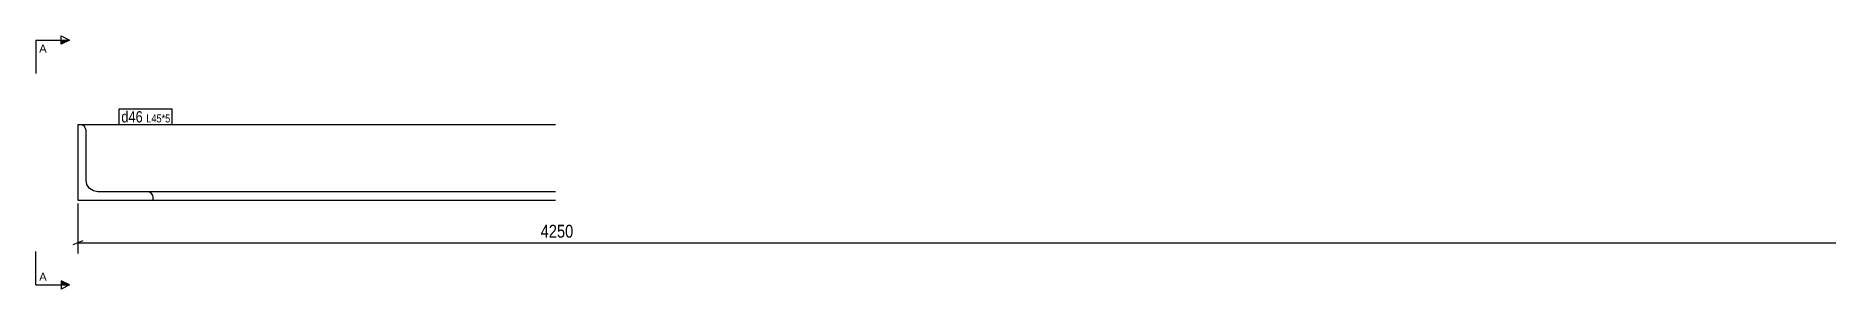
# Model space of a CAD drawing. Header units: millimetres. Extents: x -2 to 19966, y -2 to 157.
# Drawn here: x 15688 to 16757, y 6 to 157 of the extents above; entities that cross this region are included whole.
import ezdxf

# ---------------------------------------------------------------- set-up
doc = ezdxf.new("R2010")
doc.units = ezdxf.units.MM
for name, color, linetype in [('MÅLSÆTNING', 7, 'Continuous'), ('STÅL', 7, 'Continuous'), ('TEKST', 7, 'Continuous')]:
    doc.layers.add(name, color=color, linetype=linetype)
doc.styles.add('Arial', font='ARIAL.TTF', dxfattribs={"height": 0.2})
doc.styles.add('Arial Narrow', font='ARIALN.TTF', dxfattribs={"height": 0.2})

msp = doc.modelspace()

# ---------------------------------------------------------------- hatches: boundary and pattern name
at = {"layer": 'TEKST', "linetype": 'Continuous'}
for points in [[(15702.9, 152.3), (15702.9, 154.8), (15707.9, 154.8)], [(15702.9, 8.5), (15702.9, 11), (15707.9, 8.5)]]:
    msp.add_hatch(color=30, dxfattribs=at).paths.add_polyline_path(points)

# ---------------------------------------------------------------- linework, layer by layer
at = {"layer": 'MÅLSÆTNING', "color": 7, "linetype": 'Continuous'}
for p, q in [((15712.9, 57.2), (15712.9, 27.3)), ((15715.9, 34.9), (15709.9, 32.5)), ((15712.9, 33.7), (19962.9, 33.7))]:
    msp.add_line(p, q, dxfattribs=at)
at = {"layer": 'STÅL', "color": 2, "linetype": 'Continuous'}
for p, q in [((15712.9, 104.2), (15712.9, 59.2)), ((15997.9, 104.2), (15712.9, 104.2)), ((15715.7, 103.9), (15714.4, 104.2)), ((15716.9, 103.1), (15715.7, 103.9)), ((15717.6, 102), (15716.9, 103.1)), ((15717.9, 100.7), (15717.6, 102)), ((15717.9, 71.2), (15717.9, 100.7)), ((15718.4, 68.5), (15717.9, 71.2)), ((15719.9, 66.2), (15718.4, 68.5)), ((15722.2, 64.7), (15719.9, 66.2)), ((15724.9, 64.2), (15722.2, 64.7)), ((15712.9, 59.2), (15997.9, 59.2)), ((15997.9, 64.2), (15724.9, 64.2)), ((15755.7, 63.9), (15754.4, 64.2)), ((15756.9, 63.1), (15755.7, 63.9)), ((15757.6, 62), (15756.9, 63.1)), ((15757.9, 60.7), (15757.6, 62)), ((15757.9, 59.2), (15757.9, 60.7))]:
    msp.add_line(p, q, dxfattribs=at)
at = {"layer": 'TEKST', "color": 30, "linetype": 'Continuous'}
for p, q in [((15702.9, 152.3), (15702.9, 157.3)), ((15702.9, 157.3), (15707.9, 154.8)), ((15707.9, 154.8), (15702.9, 152.3)), ((15707.9, 8.5), (15702.9, 11)), ((15702.9, 11), (15702.9, 6)), ((15707.9, 8.5), (15702.9, 6))]:
    msp.add_line(p, q, dxfattribs=at)

# ---------------------------------------------------------------- wipeouts: each hides what was drawn before it
at = {"color": 0, "linetype": 'Continuous'}
for points in [[(15694.3, 147.3), (15694.3, 152.3), (15689.9, 152.3), (15689.9, 147.3)], [(15694.3, 11), (15694.3, 16), (15689.9, 16), (15689.9, 11)]]:
    msp.add_wipeout(points, dxfattribs=at).dxf.layer = 'TEKST'

# ---------------------------------------------------------------- next in the draw order: linework, layer by layer
at = {"layer": 'TEKST', "color": 30, "linetype": 'Continuous'}
for p, q in [((15687.9, 154.8), (15687.9, 134.8)), ((15687.9, 154.8), (15707.9, 154.8)), ((15687.9, 8.5), (15687.9, 28.5)), ((15687.9, 8.5), (15707.9, 8.5))]:
    msp.add_line(p, q, dxfattribs=at)

# ---------------------------------------------------------------- next in the draw order: texts
at = {"layer": 'TEKST', "color": 96, "linetype": 'Continuous', "style": 'Arial'}
for p in [(15689.9, 147.3), (15689.9, 11)]:
    msp.add_text('A', height=4.78, dxfattribs=at).set_placement(p)

# ---------------------------------------------------------------- next in the draw order: wipeouts: each hides what was drawn before it
at = {"color": 0}
for points, layer in [([(19688.2, 35.2), (19688.2, 46.4), (15987.5, 46.4), (15987.5, 35.2)], 'MÅLSÆTNING'), ([(15751.7, 105.6), (15751.7, 112.6), (15738.9, 112.6), (15738.9, 105.6)], 'TEKST')]:
    msp.add_wipeout(points, dxfattribs=at).dxf.layer = layer

# ---------------------------------------------------------------- next in the draw order: texts
at = {"layer": 'MÅLSÆTNING', "color": 3, "style": 'Arial Narrow'}
msp.add_text('4250', height=7.64, dxfattribs=at).set_placement((15989.1, 36.8))

# ---------------------------------------------------------------- next in the draw order: wipeouts: each hides what was drawn before it
at = {"color": 0}
msp.add_wipeout([(15751.7, 105.6), (15751.7, 112.6), (15738.9, 112.6), (15738.9, 105.6)], dxfattribs=at).dxf.layer = 'TEKST'

# ---------------------------------------------------------------- next in the draw order: linework, layer by layer
at = {"layer": 'TEKST', "color": 7, "linetype": 'Continuous'}
msp.add_line((15737.7, 104.4), (15737.7, 113.8), dxfattribs=at)

# ---------------------------------------------------------------- next in the draw order: wipeouts: each hides what was drawn before it
at = {"color": 0}
msp.add_wipeout([(15768.1, 105.6), (15768.1, 110.6), (15753.8, 110.6), (15753.8, 105.6)], dxfattribs=at).dxf.layer = 'TEKST'

# ---------------------------------------------------------------- next in the draw order: wipeouts: each hides what was drawn before it
msp.add_wipeout([(15768.1, 105.6), (15768.1, 110.6), (15753.8, 110.6), (15753.8, 105.6)], dxfattribs=at).dxf.layer = 'TEKST'

# ---------------------------------------------------------------- next in the draw order: linework, layer by layer
at = {"layer": 'TEKST', "color": 7, "linetype": 'Continuous'}
for p, q in [((15737.7, 113.8), (15769.3, 113.8)), ((15769.3, 104.4), (15769.3, 113.8)), ((15737.7, 104.4), (15769.3, 104.4))]:
    msp.add_line(p, q, dxfattribs=at)

# ---------------------------------------------------------------- next in the draw order: texts
at = {"layer": 'TEKST', "color": 3, "style": 'Arial Narrow'}
for s, height, p in [('d46', 6.68, (15738.9, 105.6)), ('L45*5', 4.77, (15753.8, 105.6))]:
    msp.add_text(s, height=height, dxfattribs=at).set_placement(p)

doc.saveas('drawing.dxf')
